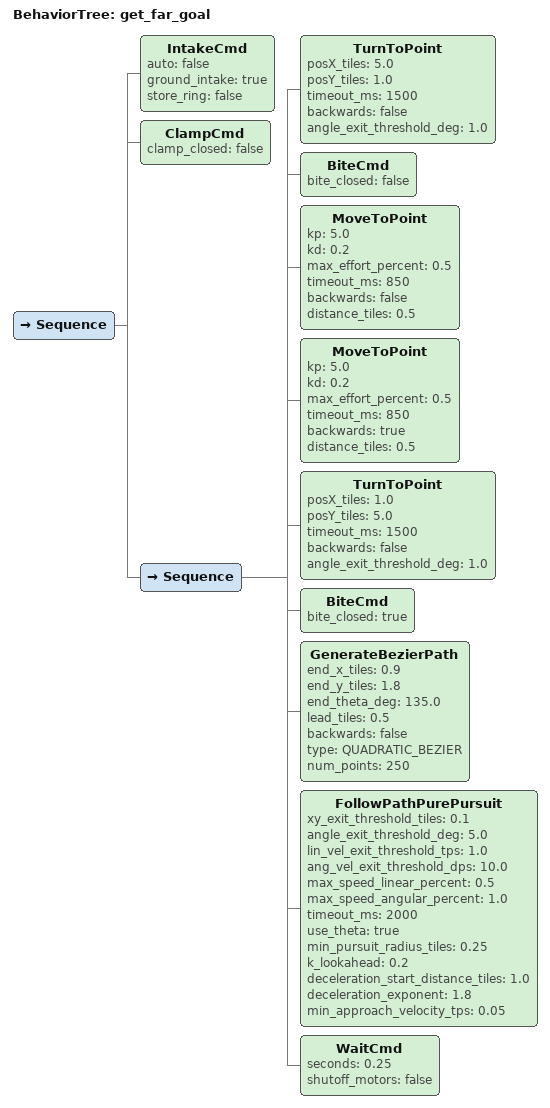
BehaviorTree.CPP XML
<?xml version="1.0" encoding="UTF-8"?>
<root BTCPP_format="4">
  <BehaviorTree ID="get_far_goal">
    <Sequence>
      <IntakeCmd auto="false"
        ground_intake="true"
        store_ring="false"/>
      <ClampCmd clamp_closed="false"/>
      <Sequence>
        <TurnToPoint posX_tiles="5.0"
          posY_tiles="1.0"
          timeout_ms="1500"
          backwards="false"
          angle_exit_threshold_deg="1.0"/>
        <BiteCmd bite_closed="false"/>

        <MoveToPoint kp="5.0"
          kd="0.2"
          max_effort_percent="0.5"
          timeout_ms="850"
          backwards="false"
          distance_tiles="0.5"/>

        <MoveToPoint kp="5.0"
          kd="0.2"
          max_effort_percent="0.5"
          timeout_ms="850"
          backwards="true"
          distance_tiles="0.5"/>

        <TurnToPoint posX_tiles="1.0"
          posY_tiles="5.0"
          timeout_ms="1500"
          backwards="false"
          angle_exit_threshold_deg="1.0"/>

        <BiteCmd bite_closed="true"/>

        <GenerateBezierPath end_x_tiles="0.9"
          end_y_tiles="1.8"
          end_theta_deg="135.0"
          lead_tiles="0.5"
          backwards="false"
          type="QUADRATIC_BEZIER"
          num_points="250"/>
        <FollowPathPurePursuit xy_exit_threshold_tiles="0.1"
          angle_exit_threshold_deg="5.0"
          lin_vel_exit_threshold_tps="1.0"
          ang_vel_exit_threshold_dps="10.0"
          max_speed_linear_percent="0.5"
          max_speed_angular_percent="1.0"
          timeout_ms="2000"
          use_theta="true"
          min_pursuit_radius_tiles="0.25"
          k_lookahead="0.2"
          deceleration_start_distance_tiles="1.0"
          deceleration_exponent="1.8"
          min_approach_velocity_tps="0.05"/>

        <WaitCmd seconds="0.25" shutoff_motors="false" />

      </Sequence>

    </Sequence>
  </BehaviorTree>

</root>
